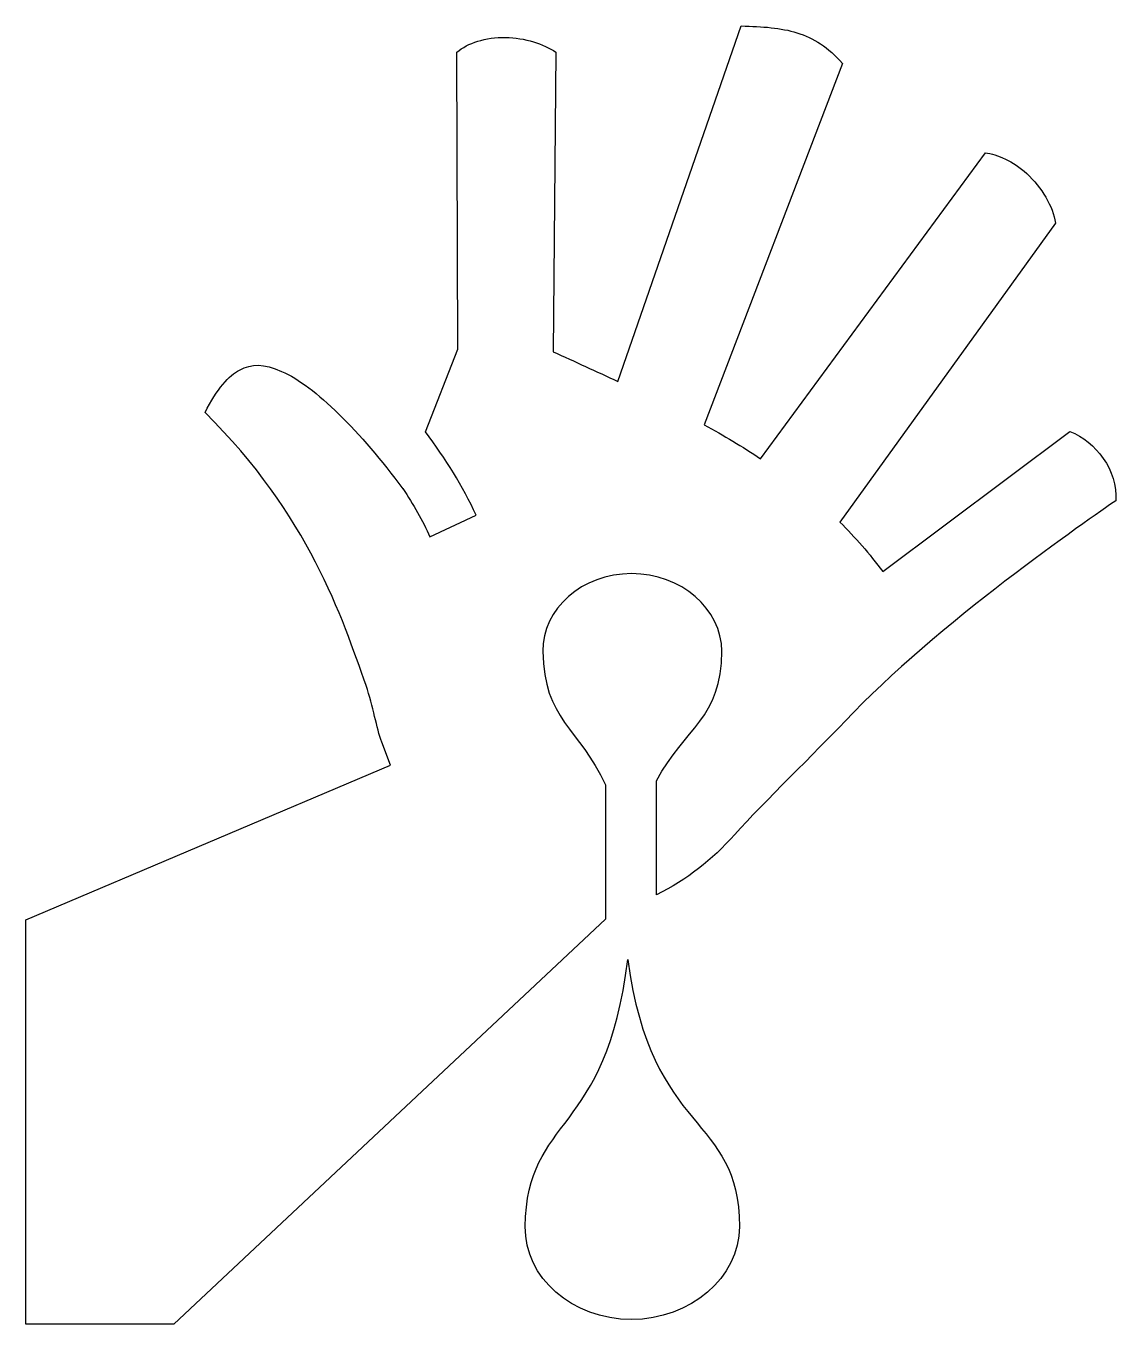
# Model space of a CAD drawing. Header units: centimetres. Extents: x -10.3 to 6.6, y -10.1 to 10.
import ezdxf

# ---------------------------------------------------------------- set-up
doc = ezdxf.new("R2010")
doc.units = ezdxf.units.CM
doc.header["$MEASUREMENT"] = 0
doc.layers.add('Layer 1', color=7, linetype='Continuous')

msp = doc.modelspace()

# ---------------------------------------------------------------- linework, layer by layer
at = {"layer": 'Layer 1'}
for points, knots in [([(0.73693, 9.96796), (0.73693, 9.96796), (-1.16919, 4.48001), (-1.16919, 4.48001), (-1.16919, 4.48001), (-1.5, 4.6351), (-1.83376, 4.78699), (-2.16688, 4.93964), (-2.16688, 4.93964), (-2.16688, 4.93964), (-2.12783, 9.56555), (-2.12783, 9.56555), (-2.12783, 9.56555), (-2.31244, 9.68834), (-2.60462, 9.78693), (-2.9014, 9.79136), (-2.9014, 9.79136), (-3.21049, 9.796), (-3.48408, 9.70462), (-3.65254, 9.56281), (-3.65254, 9.56281), (-3.65254, 9.56281), (-3.63609, 4.97818), (-3.63609, 4.97818), (-3.63609, 4.97818), (-3.63609, 4.97818), (-4.13886, 3.70302), (-4.13886, 3.70302), (-4.13886, 3.70302), (-3.82505, 3.2888), (-3.56171, 2.86067), (-3.35411, 2.41745), (-3.35411, 2.41745), (-3.35411, 2.41745), (-4.06772, 2.08314), (-4.06772, 2.08314), (-4.06772, 2.08314), (-4.18512, 2.33374), (-4.32435, 2.58144), (-4.48447, 2.82635), (-4.48447, 2.82635), (-4.48447, 2.82635), (-4.4854, 2.82416), (-4.4854, 2.82416), (-4.4854, 2.82416), (-5.14153, 3.70349), (-5.8395, 4.41094), (-6.35669, 4.63586), (-6.35669, 4.63586), (-6.63416, 4.75654), (-6.81708, 4.75878), (-7.00747, 4.65715), (-7.00747, 4.65715), (-7.16644, 4.57239), (-7.35578, 4.36758), (-7.53896, 3.99912), (-7.53896, 3.99912), (-5.94079, 2.42415), (-5.41854, 0.82619), (-5.05459, -0.21177), (-5.05459, -0.21177), (-4.93795, -0.54426), (-4.8973, -0.862), (-4.81145, -1.08962), (-4.81145, -1.08962), (-4.81145, -1.08962), (-4.67786, -1.44366), (-4.67786, -1.44366), (-4.67786, -1.44366), (-4.67786, -1.44366), (-10.30248, -3.82915), (-10.30248, -3.82915), (-10.30248, -3.82915), (-10.30248, -3.82915), (-10.30248, -10.06971), (-10.30248, -10.06971), (-10.30248, -10.06971), (-10.30248, -10.06971), (-8.02026, -10.06971), (-8.02026, -10.06971), (-8.02026, -10.06971), (-8.02026, -10.06971), (-1.36152, -3.81957), (-1.36152, -3.81957), (-1.36152, -3.81957), (-1.36152, -3.81957), (-1.36152, -1.74765), (-1.36152, -1.74765), (-1.36152, -1.74765), (-1.76507, -0.86887), (-2.31169, -0.74047), (-2.32666, 0.31462), (-2.32666, 0.31462), (-2.33564, 0.97151), (-1.72028, 1.51396), (-0.95713, 1.51396), (-0.95713, 1.51396), (-0.19398, 1.51396), (0.43597, 0.97168), (0.43597, 0.3147), (0.43597, 0.3147), (0.43597, -0.71707), (-0.13279, -0.86879), (-0.57353, -1.68305), (-0.57353, -1.68305), (-0.57353, -1.68305), (-0.57353, -3.44323), (-0.57353, -3.44323), (-0.57353, -3.44323), (-0.09113, -3.20599), (0.27236, -2.91162), (0.6369, -2.51385), (0.6369, -2.51385), (1.08262, -2.01121), (1.88866, -1.24135), (2.33952, -0.76169), (2.33952, -0.76169), (3.73461, 0.7222), (6.12612, 2.37266), (6.51719, 2.63933), (6.51719, 2.63933), (6.5505, 3.10634), (6.20262, 3.55606), (5.8086, 3.70711), (5.8086, 3.70711), (5.8086, 3.70711), (2.91858, 1.54453), (2.91858, 1.54453), (2.91858, 1.54453), (2.71735, 1.82073), (2.4958, 2.07458), (2.25739, 2.30979), (2.25739, 2.30979), (2.25739, 2.30979), (5.58726, 6.92525), (5.58726, 6.92525), (5.58726, 6.92525), (5.54197, 7.18425), (5.37739, 7.47525), (5.14239, 7.68925), (5.14239, 7.68925), (4.93037, 7.88225), (4.68457, 7.98797), (4.50346, 8.01027), (4.50346, 8.01027), (4.50346, 8.01027), (1.03506, 3.2883), (1.03506, 3.2883), (1.03506, 3.2883), (0.75506, 3.4735), (0.46385, 3.64639), (0.16488, 3.81076), (0.16488, 3.81076), (0.16488, 3.81076), (2.29984, 9.38655), (2.29984, 9.38655), (2.29984, 9.38655), (2.07635, 9.64496), (1.85341, 9.78166), (1.59412, 9.86355), (1.59412, 9.86355), (1.35376, 9.93945), (1.05998, 9.96028), (0.73693, 9.968), (0.73693, 9.968), (0.73693, 9.968), (0.73693, 9.96796), (0.73693, 9.96796)], [0, 0, 0, 0, 0.02325581, 0.02325581, 0.02325581, 0.02325581, 0.04651163, 0.04651163, 0.04651163, 0.04651163, 0.06976744, 0.06976744, 0.06976744, 0.06976744, 0.09302326, 0.09302326, 0.09302326, 0.09302326, 0.11627907, 0.11627907, 0.11627907, 0.11627907, 0.13953488, 0.13953488, 0.13953488, 0.13953488, 0.1627907, 0.1627907, 0.1627907, 0.1627907, 0.18604651, 0.18604651, 0.18604651, 0.18604651, 0.20930233, 0.20930233, 0.20930233, 0.20930233, 0.23255814, 0.23255814, 0.23255814, 0.23255814, 0.25581395, 0.25581395, 0.25581395, 0.25581395, 0.27906977, 0.27906977, 0.27906977, 0.27906977, 0.30232558, 0.30232558, 0.30232558, 0.30232558, 0.3255814, 0.3255814, 0.3255814, 0.3255814, 0.34883721, 0.34883721, 0.34883721, 0.34883721, 0.37209302, 0.37209302, 0.37209302, 0.37209302, 0.39534884, 0.39534884, 0.39534884, 0.39534884, 0.41860465, 0.41860465, 0.41860465, 0.41860465, 0.44186047, 0.44186047, 0.44186047, 0.44186047, 0.46511628, 0.46511628, 0.46511628, 0.46511628, 0.48837209, 0.48837209, 0.48837209, 0.48837209, 0.51162791, 0.51162791, 0.51162791, 0.51162791, 0.53488372, 0.53488372, 0.53488372, 0.53488372, 0.55813953, 0.55813953, 0.55813953, 0.55813953, 0.58139535, 0.58139535, 0.58139535, 0.58139535, 0.60465116, 0.60465116, 0.60465116, 0.60465116, 0.62790698, 0.62790698, 0.62790698, 0.62790698, 0.65116279, 0.65116279, 0.65116279, 0.65116279, 0.6744186, 0.6744186, 0.6744186, 0.6744186, 0.69767442, 0.69767442, 0.69767442, 0.69767442, 0.72093023, 0.72093023, 0.72093023, 0.72093023, 0.74418605, 0.74418605, 0.74418605, 0.74418605, 0.76744186, 0.76744186, 0.76744186, 0.76744186, 0.79069767, 0.79069767, 0.79069767, 0.79069767, 0.81395349, 0.81395349, 0.81395349, 0.81395349, 0.8372093, 0.8372093, 0.8372093, 0.8372093, 0.86046512, 0.86046512, 0.86046512, 0.86046512, 0.88372093, 0.88372093, 0.88372093, 0.88372093, 0.90697674, 0.90697674, 0.90697674, 0.90697674, 0.93023256, 0.93023256, 0.93023256, 0.93023256, 0.95348837, 0.95348837, 0.95348837, 0.95348837, 1, 1, 1, 1]), ([(-1.01591, -4.44058), (-1.34786, -7.19183), (-2.57275, -6.83209), (-2.59738, -8.56545), (-2.59738, -8.56545), (-2.60809, -9.35104), (-1.87209, -9.99992), (-0.95941, -9.99992), (-0.95941, -9.99992), (-0.04668, -9.99992), (0.70677, -9.35129), (0.70677, -8.56545), (0.70677, -8.56545), (0.70677, -6.82328), (-0.6496, -7.18108), (-1.01588, -4.44058), (-1.01588, -4.44058), (-1.01588, -4.44058), (-1.01591, -4.44058), (-1.01591, -4.44058)], [0, 0, 0, 0, 0.16666667, 0.16666667, 0.16666667, 0.16666667, 0.33333333, 0.33333333, 0.33333333, 0.33333333, 0.5, 0.5, 0.5, 0.5, 0.66666667, 0.66666667, 0.66666667, 0.66666667, 1, 1, 1, 1])]:
    msp.add_open_spline(points, degree=3, knots=knots, dxfattribs=at)

doc.saveas('drawing.dxf')
